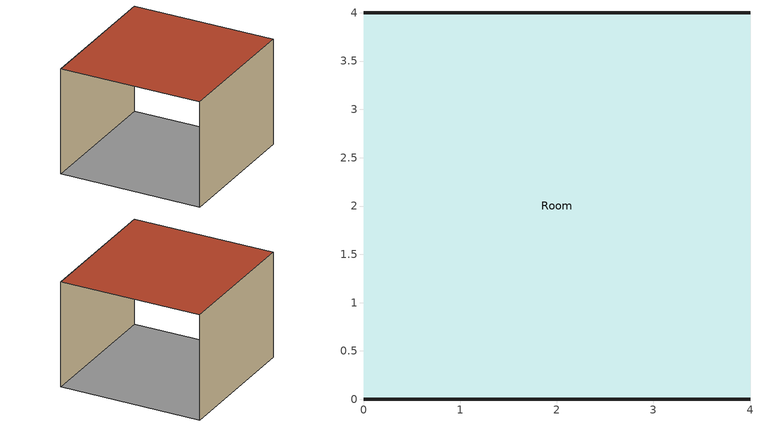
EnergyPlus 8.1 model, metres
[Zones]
Room
 floor ground (Opaque): 0,0 0,4 4,4 4,0 z0
 wall outside (Opaque): 0,0 4,0 / 4,4 0,4 z0:3
 roof outside (Opaque): 0,0 4,0 4,4 0,4 z3
[Material]
Brick: Rough, 0.1, 0.5, 1800, 840
[Construction]
Opaque: Brick
[Zone]
Room: 0, 0, 0, 0, 1, 1, 3, 36, 12
